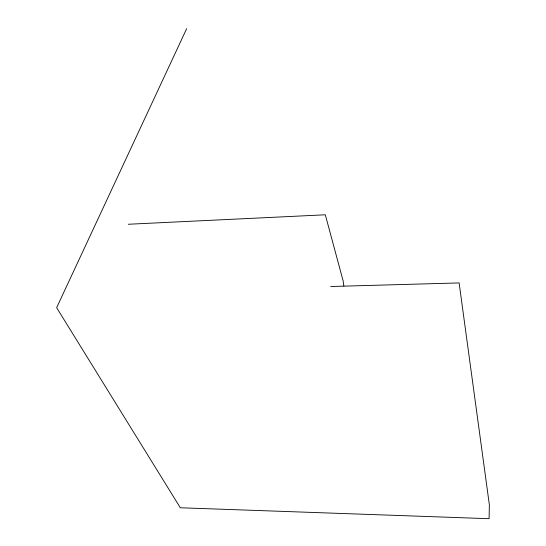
<?xml version="1.0" encoding="UTF-8"?>
<svg xmlns="http://www.w3.org/2000/svg" width="546" height="546" viewBox="0 0 546 546"><rect width="100%" height="100%" fill="white"/><g stroke="black" fill="none" stroke-linecap="round" stroke-linejoin="round"><path stroke-width="0.82" d="M186.65 28.692L56.641 307.678L180.323 507.76L489.107 518.7L489.359 504.832L459.118 282.924L330.671 286.514M128.269 224.263L325.314 214.79L343.175 281.06L343.857 285.988"/></g></svg>
